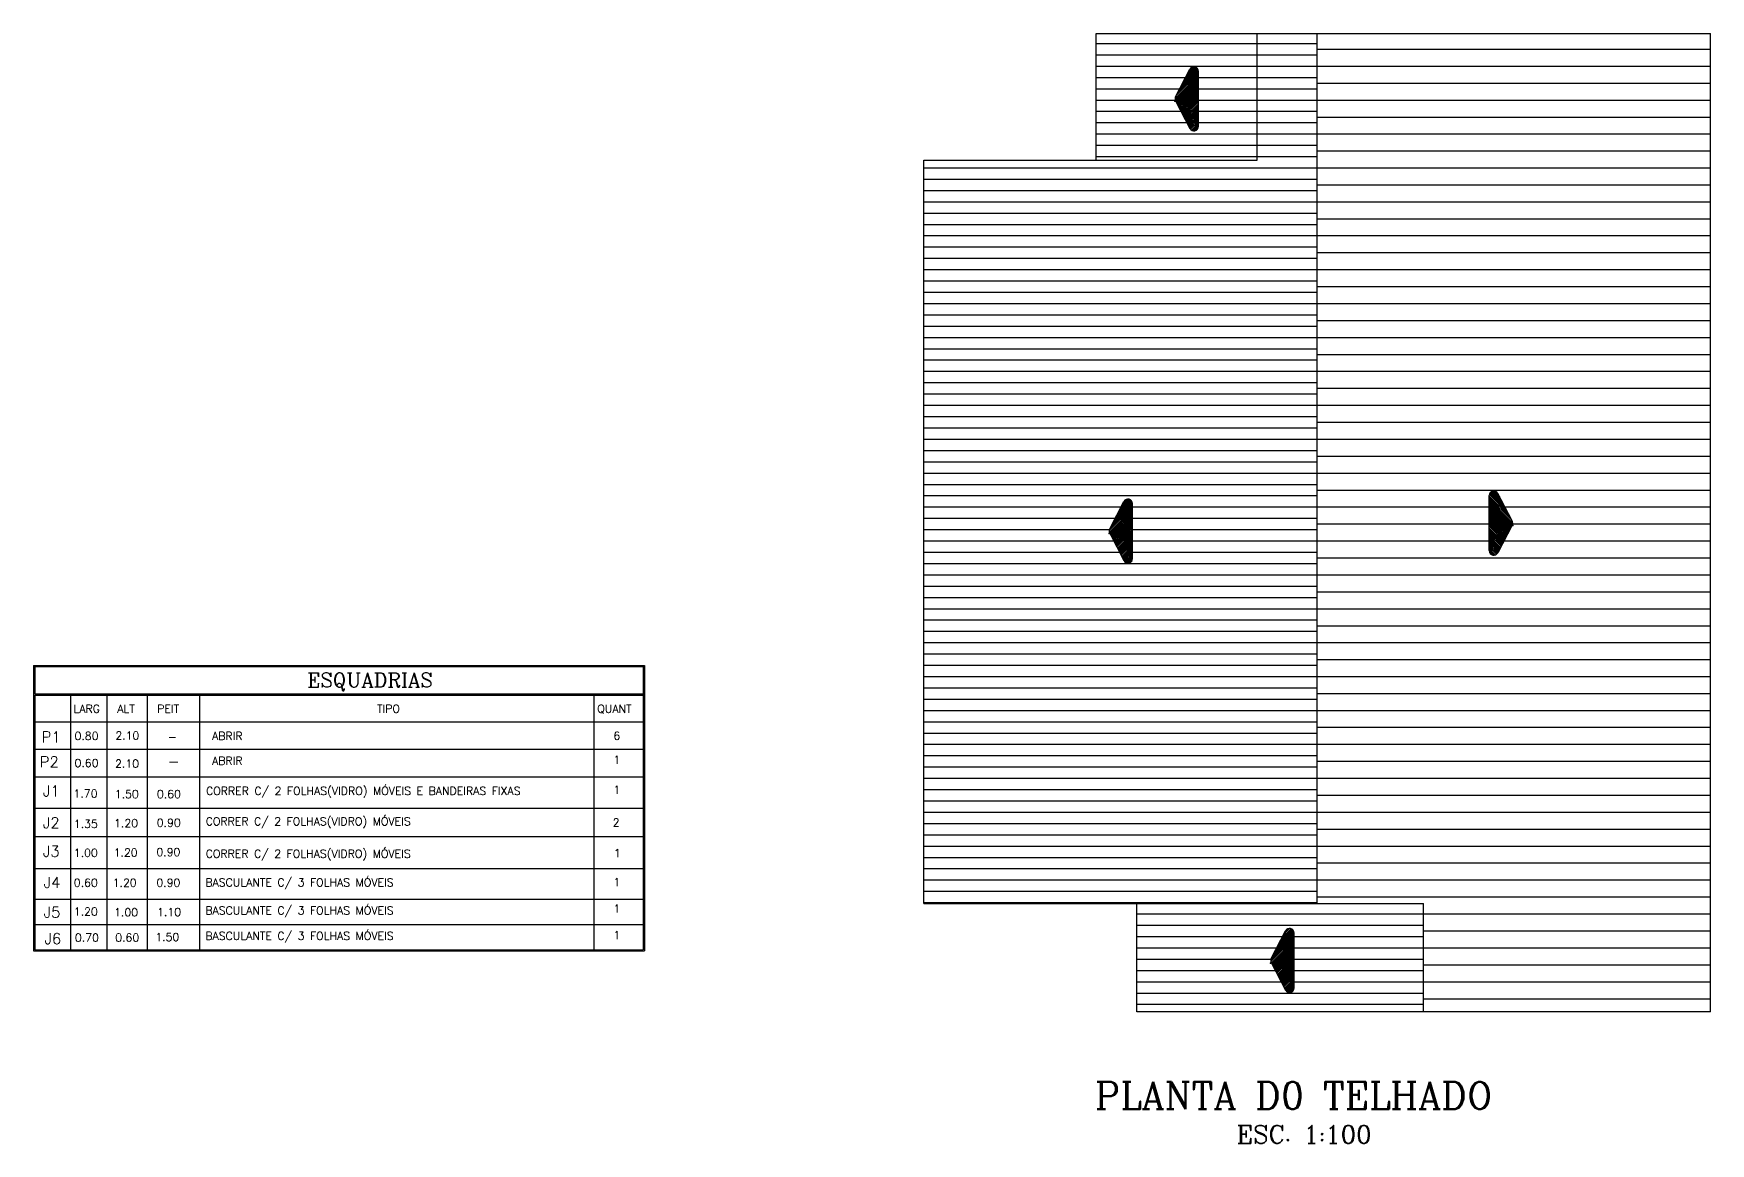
# Model space of a CAD drawing. Extents: x -29 to 75, y 16 to 65.
# Drawn here: x 56.12 to 74.66, y 24.09 to 36.36 of the extents above; entities that cross this region are included whole.
import ezdxf
from ezdxf.enums import TextEntityAlignment as Align

# ---------------------------------------------------------------- set-up
doc = ezdxf.new("R2010")
doc.units = 0
doc.header["$MEASUREMENT"] = 0
doc.layers.get('0').update_dxf_attribs({"linetype": 'CONTINUOUS'})
doc.layers.add('TELHADO', color=30, linetype='CONTINUOUS')
doc.layers.add('TEXTO', color=244, linetype='CONTINUOUS')
doc.styles.add('ROMANC', font='romanc.shx', dxfattribs={"height": 0.1})

# ---------------------------------------------------------------- blocks, each defined once
blk = doc.blocks.new('*X83')
at = {"color": 0, "linetype": 'Continuous'}
for p, q in [((70.311, 36.187), (74.661, 36.187)), ((70.311, 36), (74.661, 36)), ((70.311, 35.812), (74.661, 35.812)), ((70.311, 35.625), (74.661, 35.625)), ((70.311, 35.437), (74.661, 35.437)), ((70.311, 35.25), (74.661, 35.25)), ((70.311, 35.062), (74.661, 35.062)), ((70.311, 34.875), (74.661, 34.875)), ((70.311, 34.687), (74.661, 34.687)), ((70.311, 34.5), (74.661, 34.5)), ((70.311, 34.312), (74.661, 34.312)), ((70.311, 34.125), (74.661, 34.125)), ((70.311, 33.937), (74.661, 33.937)), ((70.311, 33.75), (74.661, 33.75)), ((70.311, 33.562), (74.661, 33.562)), ((70.311, 33.375), (74.661, 33.375)), ((70.311, 33.187), (74.661, 33.187)), ((70.311, 33), (74.661, 33)), ((70.311, 32.812), (74.661, 32.812)), ((70.311, 32.625), (74.661, 32.625)), ((70.311, 32.437), (74.661, 32.437)), ((70.311, 32.25), (74.661, 32.25)), ((70.311, 32.062), (74.661, 32.062)), ((70.311, 31.875), (74.661, 31.875)), ((70.311, 31.688), (74.661, 31.688)), ((70.311, 31.5), (74.661, 31.5)), ((70.311, 31.312), (74.661, 31.312)), ((70.311, 31.125), (72.215, 31.125)), ((72.387, 31.125), (74.661, 31.125))]:
    blk.add_line(p, q, dxfattribs=at)
blk = doc.blocks.new('*X84')
at = {"color": 0, "linetype": 'Continuous'}
for p, q in [((70.311, 30.937), (72.215, 30.937)), ((72.473, 30.937), (74.661, 30.937)), ((70.311, 30.75), (72.215, 30.75)), ((72.377, 30.75), (74.661, 30.75)), ((70.311, 30.562), (74.661, 30.562)), ((70.311, 30.375), (74.661, 30.375)), ((70.311, 30.188), (74.661, 30.188)), ((70.311, 30), (74.661, 30)), ((70.311, 29.812), (74.661, 29.812)), ((70.311, 29.625), (74.661, 29.625)), ((70.311, 29.438), (74.661, 29.438)), ((70.311, 29.25), (74.661, 29.25)), ((70.311, 29.062), (74.661, 29.062)), ((70.311, 28.875), (74.661, 28.875)), ((70.311, 28.688), (74.661, 28.688)), ((70.311, 28.5), (74.661, 28.5)), ((70.311, 28.312), (74.661, 28.312)), ((70.311, 28.125), (74.661, 28.125)), ((70.311, 27.938), (74.661, 27.938)), ((70.311, 27.75), (74.661, 27.75)), ((70.311, 27.562), (74.661, 27.562)), ((70.311, 27.375), (74.661, 27.375)), ((70.311, 27.188), (74.661, 27.188)), ((70.311, 27), (74.661, 27)), ((70.311, 26.812), (74.661, 26.812)), ((71.488, 26.625), (74.661, 26.625)), ((71.488, 26.438), (74.661, 26.438)), ((71.488, 26.25), (74.661, 26.25)), ((71.488, 26.062), (74.661, 26.062)), ((71.488, 25.875), (74.661, 25.875)), ((71.488, 25.687), (74.661, 25.687))]:
    blk.add_line(p, q, dxfattribs=at)
blk = doc.blocks.new('*X85')
at = {"color": 0, "linetype": 'Continuous'}
for p, q in [((69.646, 36.25), (70.311, 36.25)), ((69.646, 36.125), (70.311, 36.125)), ((69.646, 36), (70.311, 36)), ((69.646, 35.875), (70.311, 35.875)), ((69.646, 35.75), (70.311, 35.75)), ((69.646, 35.625), (70.311, 35.625)), ((69.646, 35.5), (70.311, 35.5)), ((69.646, 35.375), (70.311, 35.375)), ((69.646, 35.25), (70.311, 35.25)), ((69.646, 35.125), (70.311, 35.125)), ((65.961, 34.875), (70.311, 34.875)), ((69.646, 35), (70.311, 35)), ((65.961, 34.75), (70.311, 34.75)), ((65.961, 34.625), (70.311, 34.625)), ((65.961, 34.5), (70.311, 34.5)), ((65.961, 34.375), (70.311, 34.375)), ((65.961, 34.25), (70.311, 34.25)), ((65.961, 34.125), (70.311, 34.125)), ((65.961, 34), (70.311, 34)), ((65.961, 33.875), (70.311, 33.875)), ((65.961, 33.75), (70.311, 33.75)), ((65.961, 33.625), (70.311, 33.625)), ((65.961, 33.5), (70.311, 33.5)), ((65.961, 33.375), (70.311, 33.375)), ((65.961, 33.25), (70.311, 33.25)), ((65.961, 33.125), (70.311, 33.125)), ((65.961, 33), (70.311, 33)), ((65.961, 32.875), (70.311, 32.875)), ((65.961, 32.75), (70.311, 32.75)), ((65.961, 32.625), (70.311, 32.625)), ((65.961, 32.5), (70.311, 32.5)), ((65.961, 32.375), (70.311, 32.375)), ((65.961, 32.25), (70.311, 32.25)), ((65.961, 32.125), (70.311, 32.125)), ((65.961, 32), (70.311, 32)), ((65.961, 31.875), (70.311, 31.875)), ((65.961, 31.75), (70.311, 31.75)), ((65.961, 31.625), (70.311, 31.625)), ((65.961, 31.5), (70.311, 31.5)), ((65.961, 31.375), (70.311, 31.375)), ((65.961, 31.25), (70.311, 31.25)), ((65.961, 31.125), (68.143, 31.125)), ((65.961, 31), (68.078, 31)), ((68.269, 31.125), (70.311, 31.125)), ((68.269, 31), (70.311, 31)), ((65.961, 30.875), (68.014, 30.875)), ((68.269, 30.875), (70.311, 30.875))]:
    blk.add_line(p, q, dxfattribs=at)
blk = doc.blocks.new('*X86')
at = {"color": 0, "linetype": 'Continuous'}
for p, q in [((65.961, 30.75), (68.061, 30.75)), ((65.961, 30.625), (68.126, 30.625)), ((68.269, 30.75), (70.311, 30.75)), ((68.269, 30.625), (70.311, 30.625)), ((65.961, 30.5), (70.311, 30.5)), ((65.961, 30.375), (70.311, 30.375)), ((65.961, 30.25), (70.311, 30.25)), ((65.961, 30.125), (70.311, 30.125)), ((65.961, 30), (70.311, 30)), ((65.961, 29.875), (70.311, 29.875)), ((65.961, 29.75), (70.311, 29.75)), ((65.961, 29.625), (70.311, 29.625)), ((65.961, 29.5), (70.311, 29.5)), ((65.961, 29.375), (70.311, 29.375)), ((65.961, 29.25), (70.311, 29.25)), ((65.961, 29.125), (70.311, 29.125)), ((65.961, 29), (70.311, 29)), ((65.961, 28.875), (70.311, 28.875)), ((65.961, 28.75), (70.311, 28.75)), ((65.961, 28.625), (70.311, 28.625)), ((65.961, 28.5), (70.311, 28.5)), ((65.961, 28.375), (70.311, 28.375)), ((65.961, 28.25), (70.311, 28.25)), ((65.961, 28.125), (70.311, 28.125)), ((65.961, 28), (70.311, 28)), ((65.961, 27.875), (70.311, 27.875)), ((65.961, 27.75), (70.311, 27.75)), ((65.961, 27.625), (70.311, 27.625)), ((65.961, 27.5), (70.311, 27.5)), ((65.961, 27.375), (70.311, 27.375)), ((65.961, 27.25), (70.311, 27.25)), ((65.961, 27.125), (70.311, 27.125)), ((65.961, 27), (70.311, 27)), ((65.961, 26.875), (70.311, 26.875)), ((65.961, 26.75), (70.311, 26.75))]:
    blk.add_line(p, q, dxfattribs=at)
blk = doc.blocks.new('*X87')
at = {"color": 0, "linetype": 'Continuous'}
for p, q in [((67.866, 36.25), (69.646, 36.25)), ((67.866, 36.125), (69.646, 36.125)), ((67.866, 36), (69.646, 36)), ((67.866, 35.875), (68.856, 35.875)), ((68.998, 35.875), (69.646, 35.875)), ((67.866, 35.75), (68.791, 35.75)), ((68.998, 35.75), (69.646, 35.75))]:
    blk.add_line(p, q, dxfattribs=at)
blk = doc.blocks.new('*X88')
at = {"color": 0, "linetype": 'Continuous'}
for p, q in [((67.866, 35.625), (68.742, 35.625)), ((68.998, 35.625), (69.646, 35.625)), ((67.866, 35.5), (68.805, 35.5)), ((68.998, 35.5), (69.646, 35.5)), ((67.866, 35.375), (68.87, 35.375)), ((67.866, 35.25), (69.646, 35.25)), ((68.998, 35.375), (69.646, 35.375)), ((67.866, 35.125), (69.646, 35.125)), ((67.866, 35), (69.646, 35))]:
    blk.add_line(p, q, dxfattribs=at)
blk = doc.blocks.new('*X89')
at = {"color": 0, "linetype": 'Continuous'}
for p, q in [((68.316, 26.625), (69.989, 26.625)), ((68.316, 26.5), (69.989, 26.5)), ((68.316, 26.375), (69.93, 26.375)), ((68.316, 26.25), (69.865, 26.25)), ((68.316, 26.125), (69.801, 26.125)), ((68.316, 26), (69.849, 26)), ((68.316, 25.875), (69.914, 25.875)), ((68.316, 25.75), (69.989, 25.75)), ((68.316, 25.625), (69.989, 25.625))]:
    blk.add_line(p, q, dxfattribs=at)
blk = doc.blocks.new('*X90')
at = {"color": 0, "linetype": 'Continuous'}
for p, q in [((69.989, 26.625), (71.488, 26.625)), ((69.989, 26.5), (71.488, 26.5)), ((70.056, 26.375), (71.488, 26.375)), ((70.056, 26.25), (71.488, 26.25)), ((70.056, 26.125), (71.488, 26.125))]:
    blk.add_line(p, q, dxfattribs=at)
blk = doc.blocks.new('*X91')
at = {"color": 0, "linetype": 'Continuous'}
for p, q in [((70.056, 26.125), (71.488, 26.125)), ((70.056, 26), (71.488, 26)), ((70.056, 25.875), (71.488, 25.875)), ((69.989, 25.75), (71.488, 25.75)), ((69.989, 25.625), (71.488, 25.625))]:
    blk.add_line(p, q, dxfattribs=at)

msp = doc.modelspace()

# ---------------------------------------------------------------- linework, layer by layer
at = {"layer": 'TELHADO', "color": 30, "linetype": 'Continuous', "ltscale": 5}
for p, q in [((67.866, 36.36), (74.661, 36.36)), ((74.661, 25.54), (68.316, 25.54))]:
    msp.add_line(p, q, dxfattribs=at)
at = {"layer": 'TELHADO', "color": 30, "linetype": 'Continuous', "ltscale": 50000}
msp.add_line((67.866, 34.96), (67.866, 36.36), dxfattribs=at)
at = {"layer": 'TELHADO', "color": 30, "linetype": 'Continuous'}
for p, q in [((69.646, 34.96), (69.646, 36.36)), ((70.311, 26.74), (70.311, 36.36)), ((68.316, 25.54), (68.316, 26.74)), ((71.488, 25.54), (71.488, 26.74))]:
    msp.add_line(p, q, dxfattribs=at)
at = {"layer": 'TELHADO', "color": 30, "linetype": 'Continuous', "ltscale": 7}
for p, q in [((74.661, 25.54), (74.661, 36.36)), ((65.961, 26.74), (65.961, 34.96)), ((65.961, 34.96), (69.646, 34.96)), ((65.961, 26.74), (71.488, 26.74))]:
    msp.add_line(p, q, dxfattribs=at)
at = {"layer": 'TEXTO', "color": 1, "linetype": 'Continuous'}
for p, q in [((68.845, 35.855), (68.976, 35.985)), ((68.865, 35.891), (68.964, 35.991)), ((68.884, 35.928), (68.949, 35.993)), ((68.903, 35.965), (68.926, 35.988)), ((68.74, 35.643), (68.998, 35.901)), ((68.741, 35.627), (68.998, 35.883)), ((68.75, 35.671), (68.998, 35.919)), ((68.753, 35.621), (68.998, 35.866)), ((68.769, 35.708), (68.998, 35.936)), ((68.771, 35.621), (68.998, 35.848)), ((68.788, 35.744), (68.997, 35.953)), ((68.788, 35.621), (68.998, 35.83)), ((68.806, 35.621), (68.998, 35.813)), ((68.807, 35.781), (68.992, 35.966)), ((68.824, 35.621), (68.998, 35.795)), ((68.826, 35.818), (68.985, 35.977)), ((68.746, 35.614), (68.753, 35.621)), ((68.752, 35.602), (68.771, 35.621)), ((68.763, 35.596), (68.788, 35.621)), ((68.781, 35.596), (68.806, 35.621)), ((68.799, 35.596), (68.824, 35.621)), ((68.816, 35.596), (68.841, 35.621)), ((68.834, 35.596), (68.859, 35.621)), ((68.841, 35.621), (68.998, 35.777)), ((68.852, 35.596), (68.877, 35.621)), ((68.859, 35.621), (68.998, 35.759)), ((68.869, 35.596), (68.894, 35.621)), ((68.877, 35.621), (68.998, 35.742)), ((68.887, 35.596), (68.912, 35.621)), ((68.894, 35.621), (68.998, 35.724)), ((68.905, 35.596), (68.93, 35.621)), ((68.912, 35.621), (68.998, 35.706)), ((68.922, 35.596), (68.947, 35.621)), ((68.93, 35.621), (68.998, 35.689)), ((68.94, 35.596), (68.965, 35.621)), ((68.947, 35.621), (68.998, 35.671)), ((68.958, 35.596), (68.983, 35.621)), ((68.965, 35.621), (68.998, 35.653)), ((68.975, 35.596), (68.998, 35.618)), ((68.983, 35.621), (68.998, 35.636)), ((68.758, 35.591), (68.763, 35.596)), ((68.764, 35.579), (68.781, 35.596)), ((68.77, 35.568), (68.799, 35.596)), ((68.776, 35.556), (68.816, 35.596)), ((68.782, 35.544), (68.834, 35.596)), ((68.789, 35.533), (68.852, 35.596)), ((68.795, 35.521), (68.869, 35.596)), ((68.801, 35.509), (68.887, 35.596)), ((68.807, 35.498), (68.905, 35.596)), ((68.813, 35.486), (68.922, 35.596)), ((68.819, 35.474), (68.94, 35.596)), ((68.825, 35.463), (68.958, 35.596)), ((68.831, 35.451), (68.975, 35.596)), ((68.837, 35.44), (68.993, 35.596)), ((68.843, 35.428), (68.998, 35.583)), ((68.849, 35.416), (68.998, 35.565)), ((68.855, 35.405), (68.998, 35.547)), ((68.861, 35.393), (68.998, 35.53)), ((68.867, 35.381), (68.998, 35.512)), ((68.873, 35.37), (68.998, 35.494)), ((68.879, 35.358), (68.998, 35.477)), ((68.885, 35.346), (68.998, 35.459)), ((68.891, 35.335), (68.998, 35.441)), ((68.897, 35.323), (68.998, 35.424)), ((68.993, 35.596), (68.998, 35.6)), ((68.903, 35.312), (68.998, 35.406)), ((68.911, 35.301), (68.998, 35.388)), ((68.92, 35.293), (68.998, 35.371)), ((68.932, 35.287), (68.998, 35.353)), ((68.947, 35.284), (68.998, 35.335)), ((68.969, 35.289), (68.993, 35.313)), ((68.041, 30.927), (68.269, 31.156)), ((68.06, 30.964), (68.268, 31.173)), ((68.079, 31.001), (68.264, 31.186)), ((68.098, 31.038), (68.257, 31.197)), ((68.117, 31.075), (68.247, 31.205)), ((68.136, 31.111), (68.235, 31.211)), ((68.155, 31.148), (68.22, 31.213)), ((68.174, 31.185), (68.198, 31.208)), ((72.444, 31.016), (72.215, 31.244)), ((72.463, 30.979), (72.215, 31.227)), ((72.473, 30.951), (72.215, 31.209)), ((72.472, 30.935), (72.215, 31.191)), ((72.46, 30.929), (72.215, 31.174)), ((72.442, 30.929), (72.215, 31.156)), ((72.425, 31.053), (72.216, 31.261)), ((72.406, 31.089), (72.221, 31.274)), ((72.386, 31.128), (72.228, 31.285)), ((72.368, 31.163), (72.238, 31.293)), ((72.349, 31.2), (72.249, 31.299)), ((72.33, 31.236), (72.264, 31.302)), ((72.31, 31.273), (72.287, 31.297)), ((68.011, 30.863), (68.269, 31.121)), ((68.013, 30.847), (68.269, 31.103)), ((68.021, 30.891), (68.269, 31.138)), ((68.024, 30.841), (68.269, 31.085)), ((68.042, 30.841), (68.269, 31.068)), ((68.06, 30.841), (68.269, 31.05)), ((68.078, 30.841), (68.269, 31.032)), ((68.095, 30.841), (68.269, 31.015)), ((68.113, 30.841), (68.269, 30.997)), ((68.131, 30.841), (68.269, 30.979)), ((72.425, 30.929), (72.215, 31.138)), ((72.407, 30.929), (72.215, 31.121)), ((72.389, 30.929), (72.215, 31.103)), ((72.372, 30.929), (72.215, 31.085)), ((72.354, 30.929), (72.215, 31.068)), ((72.336, 30.929), (72.215, 31.05)), ((72.319, 30.929), (72.215, 31.032)), ((72.301, 30.929), (72.215, 31.015)), ((72.283, 30.929), (72.215, 30.997)), ((72.266, 30.929), (72.215, 30.979)), ((68.018, 30.834), (68.024, 30.841)), ((68.024, 30.822), (68.042, 30.841)), ((68.03, 30.811), (68.035, 30.816)), ((68.035, 30.816), (68.06, 30.841)), ((68.036, 30.799), (68.053, 30.816)), ((68.042, 30.787), (68.07, 30.816)), ((68.048, 30.776), (68.088, 30.816)), ((68.053, 30.816), (68.078, 30.841)), ((68.054, 30.764), (68.106, 30.816)), ((68.06, 30.752), (68.123, 30.816)), ((68.066, 30.741), (68.141, 30.816)), ((68.07, 30.816), (68.095, 30.841)), ((68.072, 30.729), (68.159, 30.816)), ((68.078, 30.718), (68.176, 30.816)), ((68.084, 30.706), (68.194, 30.816)), ((68.088, 30.816), (68.113, 30.841)), ((68.09, 30.694), (68.212, 30.816)), ((68.096, 30.683), (68.229, 30.816)), ((68.102, 30.671), (68.247, 30.816)), ((68.106, 30.816), (68.131, 30.841)), ((68.108, 30.659), (68.265, 30.816)), ((68.114, 30.648), (68.269, 30.803)), ((68.12, 30.636), (68.269, 30.785)), ((68.123, 30.816), (68.148, 30.841)), ((68.141, 30.816), (68.166, 30.841)), ((68.148, 30.841), (68.269, 30.962)), ((68.159, 30.816), (68.184, 30.841)), ((68.166, 30.841), (68.269, 30.944)), ((68.176, 30.816), (68.201, 30.841)), ((68.184, 30.841), (68.269, 30.926)), ((68.194, 30.816), (68.219, 30.841)), ((68.201, 30.841), (68.269, 30.909)), ((68.212, 30.816), (68.237, 30.841)), ((68.219, 30.841), (68.269, 30.891)), ((68.229, 30.816), (68.254, 30.841)), ((68.237, 30.841), (68.269, 30.873)), ((68.247, 30.816), (68.269, 30.838)), ((68.254, 30.841), (68.269, 30.856)), ((68.265, 30.816), (68.269, 30.82)), ((72.248, 30.929), (72.215, 30.962)), ((72.23, 30.929), (72.215, 30.944)), ((72.238, 30.904), (72.215, 30.926)), ((72.22, 30.904), (72.215, 30.909)), ((72.37, 30.736), (72.215, 30.891)), ((72.364, 30.724), (72.215, 30.873)), ((72.358, 30.713), (72.215, 30.856)), ((72.352, 30.701), (72.215, 30.838)), ((72.346, 30.69), (72.215, 30.82)), ((72.34, 30.678), (72.215, 30.803)), ((72.376, 30.748), (72.22, 30.904)), ((72.255, 30.904), (72.23, 30.929)), ((72.382, 30.759), (72.238, 30.904)), ((72.273, 30.904), (72.248, 30.929)), ((72.388, 30.771), (72.255, 30.904)), ((72.291, 30.904), (72.266, 30.929)), ((72.394, 30.783), (72.273, 30.904)), ((72.308, 30.904), (72.283, 30.929)), ((72.4, 30.794), (72.291, 30.904)), ((72.326, 30.904), (72.301, 30.929)), ((72.407, 30.806), (72.308, 30.904)), ((72.344, 30.904), (72.319, 30.929)), ((72.413, 30.818), (72.326, 30.904)), ((72.361, 30.904), (72.336, 30.929)), ((72.419, 30.829), (72.344, 30.904)), ((72.379, 30.904), (72.354, 30.929)), ((72.425, 30.841), (72.361, 30.904)), ((72.397, 30.904), (72.372, 30.929)), ((72.431, 30.852), (72.379, 30.904)), ((72.414, 30.904), (72.389, 30.929)), ((72.437, 30.864), (72.397, 30.904)), ((72.432, 30.904), (72.407, 30.929)), ((72.443, 30.876), (72.414, 30.904)), ((72.45, 30.904), (72.425, 30.929)), ((72.449, 30.887), (72.432, 30.904)), ((72.461, 30.911), (72.442, 30.929)), ((72.455, 30.899), (72.45, 30.904)), ((72.467, 30.922), (72.46, 30.929)), ((68.126, 30.625), (68.269, 30.767)), ((68.133, 30.613), (68.269, 30.75)), ((68.139, 30.601), (68.269, 30.732)), ((68.145, 30.59), (68.269, 30.714)), ((68.151, 30.578), (68.269, 30.697)), ((68.157, 30.566), (68.269, 30.679)), ((68.163, 30.555), (68.269, 30.661)), ((68.169, 30.543), (68.269, 30.643)), ((68.175, 30.531), (68.269, 30.626)), ((68.182, 30.521), (68.269, 30.608)), ((72.334, 30.666), (72.215, 30.785)), ((72.328, 30.655), (72.215, 30.767)), ((72.322, 30.643), (72.215, 30.749)), ((72.316, 30.631), (72.215, 30.732)), ((72.31, 30.62), (72.215, 30.714)), ((72.303, 30.609), (72.215, 30.696)), ((72.293, 30.601), (72.215, 30.679)), ((72.281, 30.595), (72.215, 30.661)), ((72.266, 30.593), (72.215, 30.643)), ((72.244, 30.597), (72.22, 30.621)), ((68.191, 30.513), (68.269, 30.59)), ((68.203, 30.507), (68.269, 30.573)), ((68.218, 30.504), (68.269, 30.555)), ((68.241, 30.509), (68.264, 30.532)), ((69.798, 26.113), (70.056, 26.371)), ((69.8, 26.097), (70.056, 26.354)), ((69.809, 26.141), (70.056, 26.389)), ((69.812, 26.091), (70.056, 26.336)), ((69.828, 26.178), (70.056, 26.407)), ((69.847, 26.215), (70.055, 26.423)), ((69.866, 26.252), (70.051, 26.437)), ((69.885, 26.288), (70.044, 26.447)), ((69.904, 26.325), (70.034, 26.455)), ((69.923, 26.362), (70.022, 26.461)), ((69.942, 26.399), (70.007, 26.464)), ((69.961, 26.435), (69.985, 26.459)), ((69.829, 26.091), (70.056, 26.318)), ((69.847, 26.091), (70.056, 26.301)), ((69.865, 26.091), (70.056, 26.283)), ((69.882, 26.091), (70.056, 26.265)), ((69.9, 26.091), (70.056, 26.248)), ((69.918, 26.091), (70.056, 26.23)), ((69.935, 26.091), (70.056, 26.212)), ((69.953, 26.091), (70.056, 26.195)), ((69.971, 26.091), (70.056, 26.177)), ((69.988, 26.091), (70.056, 26.159)), ((69.805, 26.084), (69.812, 26.091)), ((69.811, 26.073), (69.829, 26.091)), ((69.817, 26.061), (69.822, 26.066)), ((69.822, 26.066), (69.847, 26.091)), ((69.823, 26.05), (69.84, 26.066)), ((69.829, 26.038), (69.857, 26.066)), ((69.835, 26.026), (69.875, 26.066)), ((69.84, 26.066), (69.865, 26.091)), ((69.841, 26.015), (69.893, 26.066)), ((69.847, 26.003), (69.91, 26.066)), ((69.853, 25.991), (69.928, 26.066)), ((69.857, 26.066), (69.882, 26.091)), ((69.859, 25.98), (69.946, 26.066)), ((69.865, 25.968), (69.963, 26.066)), ((69.871, 25.956), (69.981, 26.066)), ((69.875, 26.066), (69.9, 26.091)), ((69.877, 25.945), (69.999, 26.066)), ((69.883, 25.933), (70.016, 26.066)), ((69.889, 25.922), (70.034, 26.066)), ((69.893, 26.066), (69.918, 26.091)), ((69.895, 25.91), (70.052, 26.066)), ((69.901, 25.898), (70.056, 26.053)), ((69.908, 25.887), (70.056, 26.035)), ((69.91, 26.066), (69.935, 26.091)), ((69.914, 25.875), (70.056, 26.018)), ((69.92, 25.863), (70.056, 26)), ((69.926, 25.852), (70.056, 25.982)), ((69.928, 26.066), (69.953, 26.091)), ((69.932, 25.84), (70.056, 25.965)), ((69.946, 26.066), (69.971, 26.091)), ((69.963, 26.066), (69.988, 26.091)), ((69.981, 26.066), (70.006, 26.091)), ((69.999, 26.066), (70.024, 26.091)), ((70.006, 26.091), (70.056, 26.142)), ((70.016, 26.066), (70.041, 26.091)), ((70.024, 26.091), (70.056, 26.124)), ((70.034, 26.066), (70.056, 26.088)), ((70.041, 26.091), (70.056, 26.106)), ((70.052, 26.066), (70.056, 26.071)), ((69.938, 25.828), (70.056, 25.947)), ((69.944, 25.817), (70.056, 25.929)), ((69.95, 25.805), (70.056, 25.912)), ((69.956, 25.794), (70.056, 25.894)), ((69.962, 25.782), (70.056, 25.876)), ((69.969, 25.771), (70.056, 25.859)), ((69.979, 25.763), (70.056, 25.841)), ((69.99, 25.757), (70.056, 25.823)), ((70.005, 25.755), (70.056, 25.806)), ((70.028, 25.76), (70.051, 25.783))]:
    msp.add_line(p, q, dxfattribs=at)
at = {"layer": 'TEXTO', "color": 1, "linetype": 'Continuous', "ltscale": 0.3}
for p, q in [((68.745, 35.662), (68.903, 35.966)), ((68.998, 35.334), (68.998, 35.943)), ((68.745, 35.616), (68.903, 35.311)), ((68.017, 30.882), (68.175, 31.186)), ((68.269, 30.554), (68.269, 31.163)), ((72.215, 30.642), (72.215, 31.252)), ((72.468, 30.97), (72.31, 31.275)), ((68.017, 30.836), (68.175, 30.531)), ((72.468, 30.924), (72.31, 30.619)), ((69.804, 26.132), (69.962, 26.437)), ((70.056, 25.805), (70.056, 26.414)), ((69.804, 26.086), (69.962, 25.782))]:
    msp.add_line(p, q, dxfattribs=at)
at = {"layer": 'TEXTO', "color": 1}
for p, q in [((56.116, 29.373), (59.6, 29.373)), ((56.116, 29.373), (56.116, 26.215)), ((56.116, 29.373), (62.871, 29.373)), ((56.129, 29.36), (62.858, 29.36)), ((56.129, 29.36), (56.129, 29.058)), ((62.858, 29.36), (62.858, 26.228)), ((62.871, 29.373), (62.871, 26.215)), ((62.871, 29.147), (62.871, 26.447)), ((56.129, 29.058), (62.858, 29.058)), ((56.129, 29.045), (62.858, 29.045)), ((56.129, 29.045), (56.129, 26.228)), ((56.523, 29.045), (56.523, 26.228)), ((56.116, 26.215), (62.871, 26.215)), ((56.129, 26.228), (62.858, 26.228))]:
    msp.add_line(p, q, dxfattribs=at)
at = {"layer": 'TEXTO', "color": 244}
for p, q in [((56.926, 29.045), (56.926, 27.795)), ((57.374, 29.045), (57.374, 27.795)), ((57.95, 29.045), (57.95, 26.228)), ((62.312, 29.045), (62.312, 26.228)), ((56.129, 28.447), (62.858, 28.447)), ((56.129, 28.139), (62.858, 28.139)), ((56.129, 27.795), (62.858, 27.795)), ((56.926, 27.804), (56.926, 27.447)), ((57.374, 27.804), (57.374, 27.447)), ((56.129, 27.479), (62.858, 27.479)), ((56.926, 27.447), (56.926, 26.228)), ((57.374, 27.447), (57.374, 26.228)), ((56.129, 27.125), (62.858, 27.125)), ((56.129, 26.787), (62.858, 26.787)), ((56.129, 26.509), (62.858, 26.509))]:
    msp.add_line(p, q, dxfattribs=at)
at = {"layer": 'TEXTO', "color": 5}
msp.add_line((56.129, 28.75), (62.858, 28.75), dxfattribs=at)
at = {"layer": 'TEXTO', "color": 1, "linetype": 'Continuous', "ltscale": 0.3}
for centre, start, end in [((68.948, 35.943), 0, 152.555), ((68.79, 35.639), 152.555, 207.445), ((68.948, 35.334), 207.445, 0), ((68.219, 31.163), 0, 152.555), ((72.265, 31.252), 27.445, 180), ((68.061, 30.859), 152.555, 207.445), ((72.424, 30.947), 332.555, 27.445), ((72.265, 30.642), 180, 332.555), ((68.219, 30.554), 207.445, 0), ((70.006, 26.414), 0, 152.555), ((69.848, 26.109), 152.555, 207.445), ((70.006, 25.805), 207.445, 0)]:
    msp.add_arc(centre, 0.0499, start, end, dxfattribs=at)
at = {"layer": 'TEXTO', "color": 1, "linetype": 'Continuous'}
for p in [(68.739, 35.611), (68.01, 30.831), (72.475, 30.919), (69.797, 26.081)]:
    msp.add_point(p, dxfattribs=at)

# ---------------------------------------------------------------- block references
at = {"layer": 'TELHADO', "color": 30, "linetype": 'Continuous'}
for name in ['*X85', '*X87', '*X83', '*X88', '*X84', '*X86', '*X89', '*X90', '*X91']:
    msp.add_blockref(name, (0, 0), dxfattribs=at)

# ---------------------------------------------------------------- texts
at = {"layer": 'TEXTO', "color": 1, "ltscale": 0.3, "style": 'ROMANC'}
msp.add_text('ESQUADRIAS', height=0.16, dxfattribs=at).set_placement((60.529, 29.131), align=Align.RIGHT)
for s, height, p in [('LARG', 0.0885, (56.558, 28.849)), ('ALT', 0.0885, (57.042, 28.849)), ('PEIT', 0.0885, (57.483, 28.849)), ('TIPO', 0.0885, (59.914, 28.849)), ('QUANT', 0.0885, (62.35, 28.849)), ('P1', 0.12, (56.205, 28.521)), ('0.80', 0.0885, (56.569, 28.549)), ('2.10', 0.0885, (57.02, 28.553)), ('-', 0.0885, (57.601, 28.537)), ('ABRIR', 0.0885, (58.09, 28.548)), ('6', 0.0885, (62.529, 28.55)), ('P2', 0.12, (56.184, 28.246)), ('0.60', 0.0885, (56.569, 28.249)), ('2.10', 0.0885, (57.017, 28.242)), ('-', 0.117, (57.601, 28.252)), ('ABRIR', 0.0885, (58.09, 28.274)), ('1', 0.0885, (62.528, 28.285)), ('J1', 0.12, (56.219, 27.924)), ('CORRER C/ 2 FOLHAS(VIDRO) MÓVEIS E BANDEIRAS FIXAS', 0.0885, (58.023, 27.941)), ('1', 0.0885, (62.528, 27.953)), ('1.70', 0.0885, (56.558, 27.911)), ('1.50', 0.0885, (57.014, 27.905)), ('0.60', 0.0885, (57.48, 27.905)), ('J2', 0.12, (56.219, 27.572)), ('1.35', 0.0885, (56.561, 27.576)), ('1.20', 0.0885, (57.006, 27.584)), ('0.90', 0.0885, (57.478, 27.588)), ('CORRER C/ 2 FOLHAS(VIDRO) MÓVEIS', 0.0885, (58.019, 27.604)), ('2', 0.0885, (62.522, 27.592)), ('J3', 0.12, (56.219, 27.257)), ('1.00', 0.0885, (56.561, 27.256)), ('1.20', 0.0885, (57.002, 27.259)), ('0.90', 0.0885, (57.474, 27.264)), ('CORRER C/ 2 FOLHAS(VIDRO) MÓVEIS', 0.0885, (58.019, 27.246)), ('1', 0.0885, (62.534, 27.252)), ('J4', 0.12, (56.228, 26.912)), ('0.60', 0.0885, (56.561, 26.925)), ('1.20', 0.0885, (56.991, 26.925)), ('0.90', 0.0885, (57.474, 26.925)), ('BASCULANTE C/ 3 FOLHAS MÓVEIS', 0.0885, (58.016, 26.928)), ('1', 0.0885, (62.528, 26.933)), ('BASCULANTE C/ 3 FOLHAS MÓVEIS', 0.0885, (58.016, 26.618)), ('1', 0.0885, (62.528, 26.639)), ('J5', 0.12, (56.228, 26.584)), ('1.20', 0.0885, (56.561, 26.606)), ('1.00', 0.0885, (57.006, 26.598)), ('1.10', 0.0885, (57.482, 26.601)), ('J6', 0.12, (56.237, 26.29)), ('0.70', 0.0885, (56.573, 26.318)), ('0.60', 0.0885, (57.019, 26.319)), ('1.50', 0.0885, (57.462, 26.325)), ('BASCULANTE C/ 3 FOLHAS MÓVEIS', 0.0885, (58.016, 26.337)), ('1', 0.0885, (62.528, 26.346)), ('ESC. 1:100', 0.2, (69.422, 24.086))]:
    msp.add_text(s, height=height, dxfattribs=at).set_placement(p)
at = {"layer": 'TEXTO', "color": 5, "ltscale": 0.3, "style": 'ROMANC'}
msp.add_text('PLANTA D0 TELHADO', height=0.3, dxfattribs=at).set_placement((67.853, 24.466))

doc.saveas('drawing.dxf')
